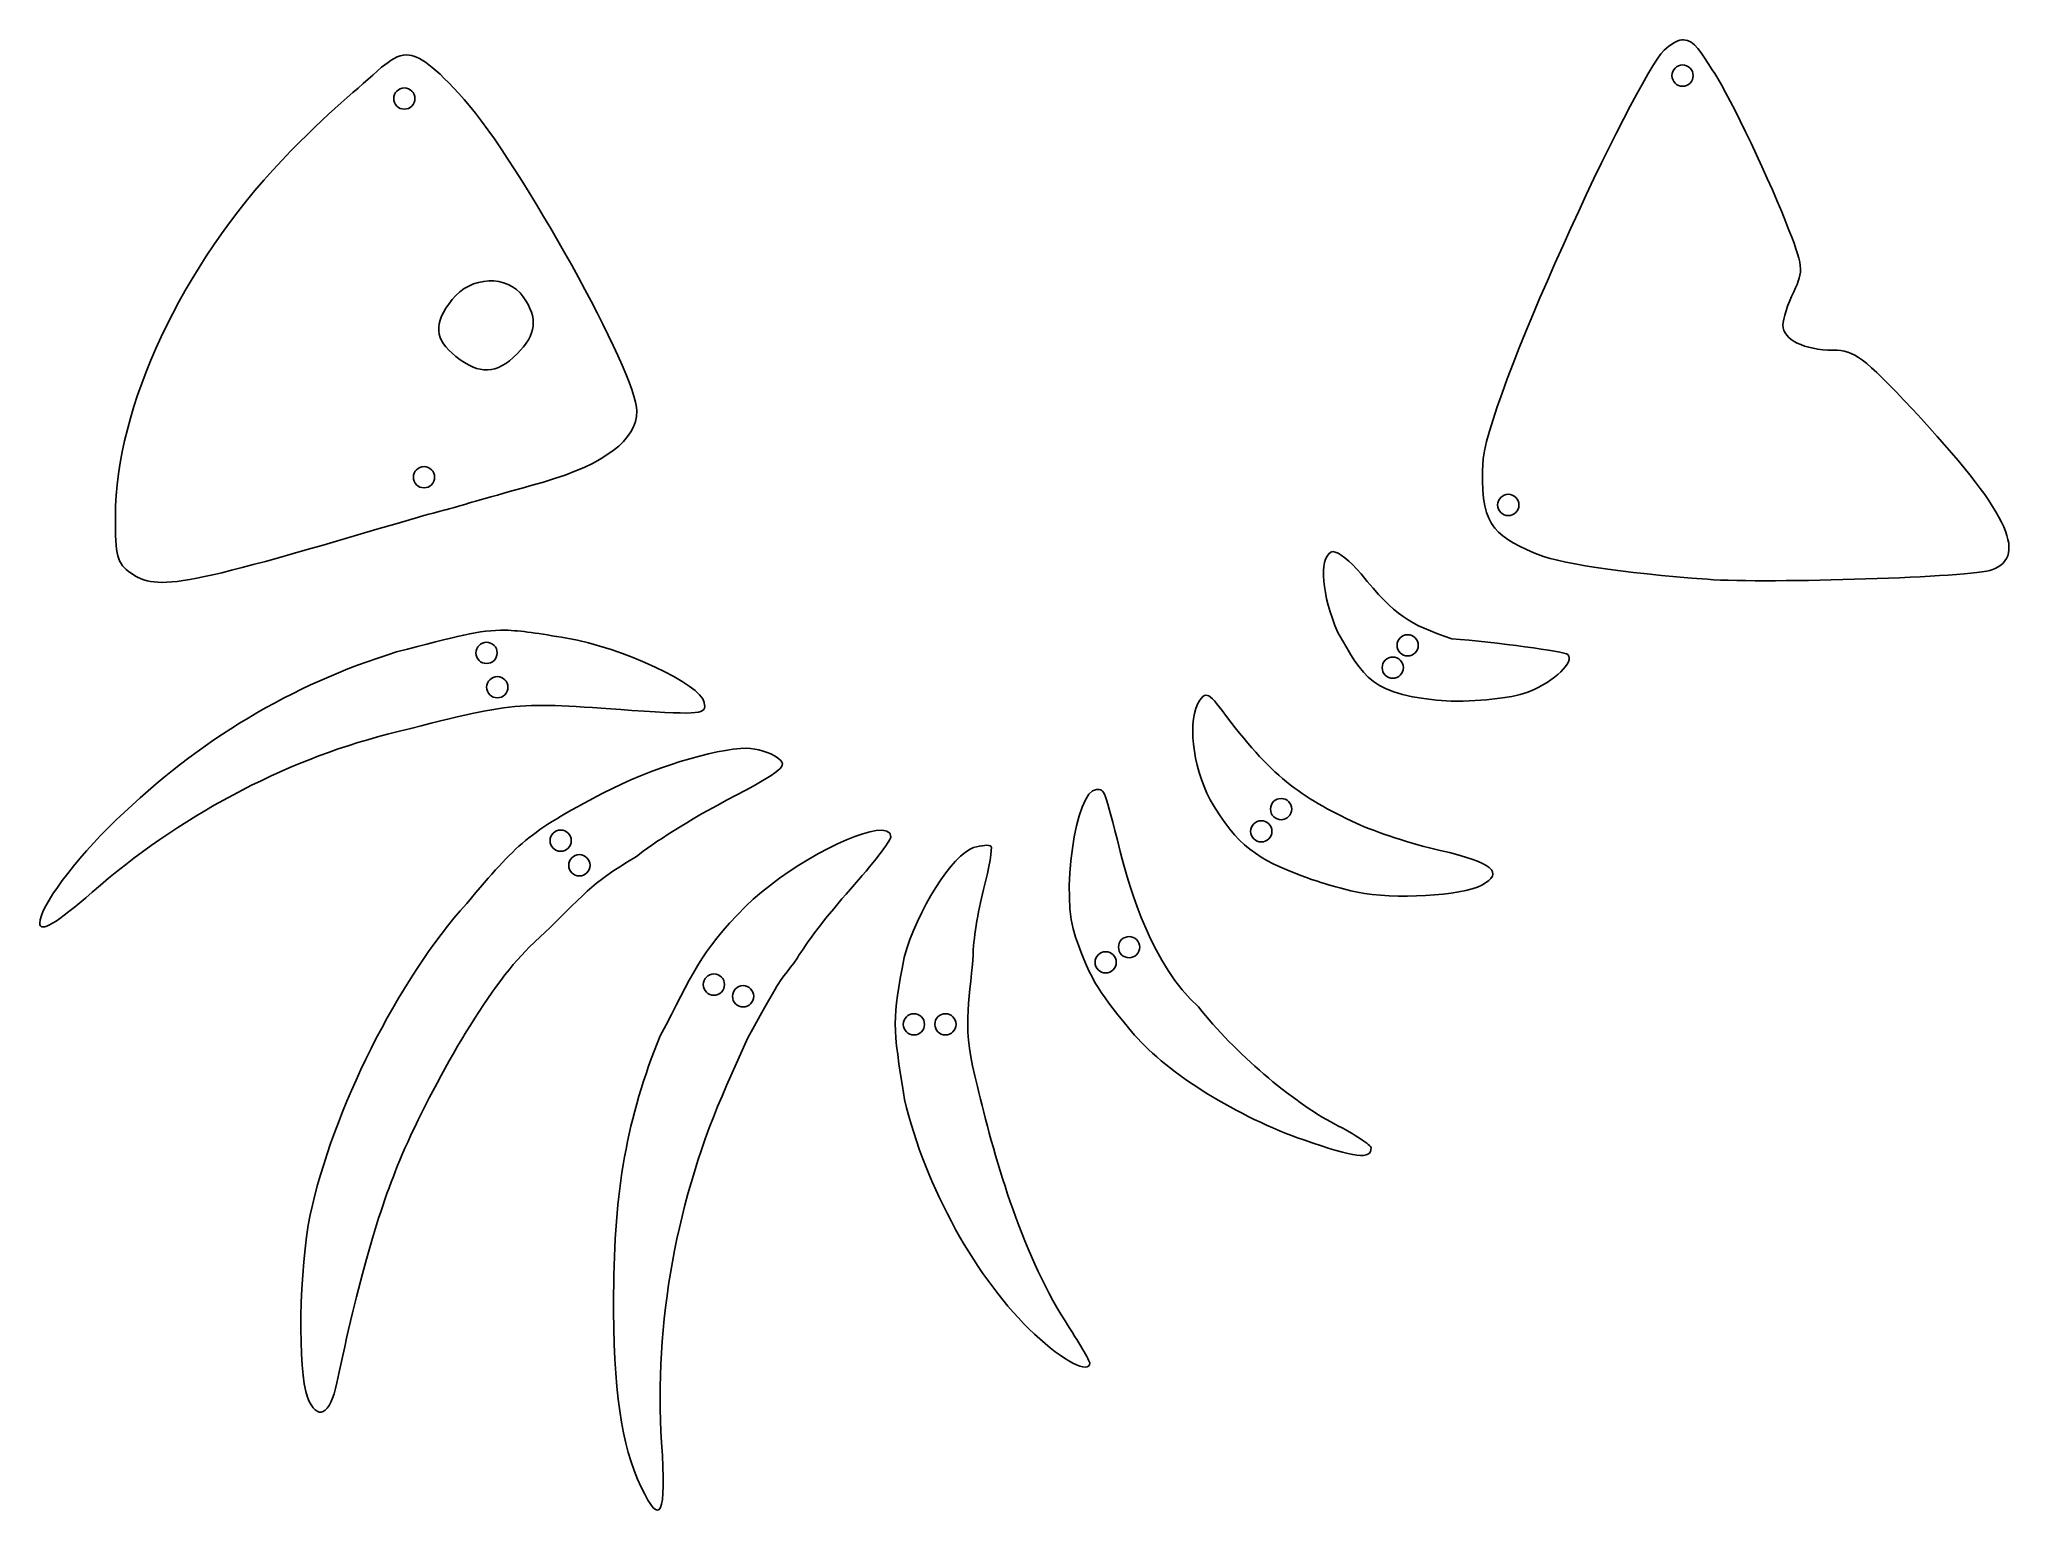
# Model space of a CAD drawing. Extents: x 45 to 166, y 130 to 221.
import ezdxf

# ---------------------------------------------------------------- set-up
doc = ezdxf.new("R2010")
doc.units = 0
doc.layers.add('Layer_1', color=7, linetype='CONTINUOUS')

msp = doc.modelspace()

# ---------------------------------------------------------------- linework, layer by layer
at = {"layer": 'Layer_1', "color": 7}
for points in [[(144.936797, 220.731462), (144.936797, 220.731462)], [(67.127797, 219.813137), (67.127797, 219.813137)], [(144.867895, 219.200737), (144.867895, 219.200737)], [(66.977316, 217.8012), (66.977316, 217.8012)], [(72.12236, 206.043227), (72.12236, 206.043227)], [(68.177864, 194.733944), (68.177864, 194.733944)], [(134.248181, 193.043919), (134.248181, 193.043919)], [(123.564526, 189.552519), (123.564526, 189.552519)], [(73.12888, 184.761907), (73.12888, 184.761907)], [(128.118667, 184.491262), (128.118667, 184.491262)], [(71.986761, 184.030446), (71.986761, 184.030446)], [(127.211918, 183.130863), (127.211918, 183.130863)], [(72.642157, 181.939135), (72.642157, 181.939135)], [(115.829323, 180.807488), (115.829323, 180.807488)], [(87.845225, 177.570202), (87.845225, 177.570202)], [(109.157412, 175.061071), (109.157412, 175.061071)], [(120.408268, 174.512612), (120.408268, 174.512612)], [(76.504521, 172.588319), (76.504521, 172.588319)], [(96.052821, 172.577846), (96.052821, 172.577846)], [(119.196697, 173.158826), (119.196697, 173.158826)], [(77.644986, 171.091768), (77.644986, 171.091768)], [(102.337777, 171.655662), (102.337777, 171.655662)], [(111.14289, 166.10272), (111.14289, 166.10272)], [(109.717448, 165.176128), (109.717448, 165.176128)], [(85.841005, 163.821791), (85.841005, 163.821791)], [(87.623086, 163.10907), (87.623086, 163.10907)], [(98.028927, 161.398648), (98.028927, 161.398648)], [(99.953219, 161.398648), (99.953219, 161.398648)], [(86.616015, 157.023654), (87.919639, 159.940132)]]:
    msp.add_lwpolyline(points, close=True, dxfattribs=at)
for points in [[(144.936797, 220.731462), (144.645527, 220.733438), (144.310303, 220.579187), (143.88673, 220.226547)], [(146.68029, 218.895364), (146.004181, 219.965156), (145.577585, 220.726856), (144.936797, 220.731462)], [(67.127797, 219.813137), (66.566184, 219.829167), (66.150778, 219.464127), (65.596522, 219.073407)], [(70.623055, 217.103913), (68.813513, 219.141473), (67.849877, 219.792515), (67.127797, 219.813137)], [(143.88673, 220.226547), (142.56442, 219.517105), (133.353576, 199.926983), (132.711944, 195.200822)], [(65.596522, 219.073407), (64.210356, 217.773517), (62.425089, 216.453515), (59.534256, 213.41022)], [(144.220215, 218.55306), (144.220194, 218.724841), (144.288425, 218.889593), (144.409894, 219.01106)], [(144.409893, 218.095057), (144.288424, 218.216525), (144.220194, 218.381278), (144.220215, 218.55306)], [(144.409894, 219.01106), (144.531362, 219.132528), (144.696114, 219.200758), (144.867895, 219.200737)], [(144.867895, 219.200737), (145.039676, 219.200758), (145.204428, 219.132527), (145.325895, 219.011059)], [(145.325895, 219.011059), (145.447363, 218.889592), (145.515593, 218.724841), (145.515573, 218.55306)], [(145.515573, 218.55306), (145.515594, 218.381278), (145.447364, 218.216526), (145.325896, 218.095058)], [(151.163875, 209.627782), (149.910244, 212.7921), (147.372962, 218.036666), (146.68029, 218.895364)], [(66.329639, 217.153522), (66.329618, 217.325303), (66.397849, 217.490055), (66.519317, 217.611522)], [(66.519317, 216.695522), (66.397849, 216.81699), (66.329618, 216.981741), (66.329639, 217.153522)], [(66.519317, 217.611522), (66.640784, 217.73299), (66.805535, 217.80122), (66.977316, 217.8012)], [(66.977316, 217.8012), (67.149098, 217.80122), (67.313849, 217.73299), (67.435316, 217.611522)], [(67.435316, 217.611522), (67.556784, 217.490055), (67.625015, 217.325303), (67.624994, 217.153522)], [(67.624994, 217.153522), (67.625015, 216.981741), (67.556784, 216.81699), (67.435316, 216.695522)], [(81.146306, 198.114546), (81.146306, 200.406052), (74.065915, 213.182712), (70.623055, 217.103913)], [(144.867895, 217.905379), (144.696113, 217.905358), (144.531361, 217.973589), (144.409893, 218.095057)], [(145.325896, 218.095058), (145.204429, 217.97359), (145.039677, 217.905359), (144.867895, 217.905379)], [(66.977316, 216.505845), (66.805535, 216.505824), (66.640784, 216.574055), (66.519317, 216.695522)], [(67.435316, 216.695522), (67.313849, 216.574055), (67.149098, 216.505824), (66.977316, 216.505845)], [(59.534256, 213.41022), (53.41495, 206.968182), (49.37999, 198.354644), (49.368194, 191.708322)], [(151.641229, 205.382321), (152.265578, 206.698041), (152.242579, 206.905015), (151.163875, 209.627782)], [(70.120346, 201.437823), (68.792959, 202.481943), (68.728661, 203.435352), (69.885529, 204.906071)], [(69.885529, 204.906071), (70.453103, 205.627626), (71.299084, 206.010492), (72.12236, 206.043227)], [(72.12236, 206.043227), (72.945636, 206.075961), (73.746165, 205.7581), (74.222491, 205.078049)], [(74.222491, 205.078049), (75.139931, 203.768219), (75.033324, 202.784438), (73.84656, 201.597676)], [(150.985282, 203.34558), (150.985282, 203.705241), (151.280261, 204.621642), (151.641229, 205.382321)], [(154.056653, 201.825878), (152.282748, 201.825878), (150.985282, 202.467801), (150.985282, 203.34558)], [(73.84656, 201.597676), (72.592542, 200.343656), (71.567376, 200.299587), (70.120346, 201.437823)], [(158.897424, 198.204947), (155.899056, 201.409671), (155.343053, 201.825878), (154.056653, 201.825878)], [(75.45611, 193.785853), (79.20482, 194.88874), (81.146306, 196.365742), (81.146306, 198.114546)], [(163.724418, 188.437411), (165.994283, 189.300416), (164.612376, 192.096674), (158.897424, 198.204947)], [(132.711944, 195.200822), (132.503999, 191.21785), (133.252726, 190.602778), (135.811977, 189.485271)], [(67.530184, 194.086267), (67.530163, 194.258048), (67.598394, 194.4228), (67.719863, 194.544268)], [(67.719862, 193.628264), (67.598393, 193.749732), (67.530163, 193.914485), (67.530184, 194.086267)], [(67.719863, 194.544268), (67.841331, 194.665735), (68.006083, 194.733966), (68.177864, 194.733944)], [(68.177864, 194.733944), (68.349645, 194.733965), (68.514397, 194.665734), (68.635864, 194.544267)], [(68.635864, 194.544267), (68.757332, 194.422799), (68.825562, 194.258048), (68.825542, 194.086267)], [(68.825542, 194.086267), (68.825563, 193.914485), (68.757333, 193.749733), (68.635865, 193.628265)], [(68.177864, 193.438587), (68.006082, 193.438565), (67.84133, 193.506796), (67.719862, 193.628264)], [(67.832803, 191.66092), (71.732673, 192.684774), (67.832808, 191.660894), (75.45611, 193.785853)], [(68.635865, 193.628265), (68.514398, 193.506797), (68.349646, 193.438566), (68.177864, 193.438587)], [(133.600503, 192.396238), (133.600482, 192.56802), (133.668712, 192.732772), (133.79018, 192.85424)], [(133.79018, 192.85424), (133.911647, 192.975708), (134.076399, 193.043939), (134.248181, 193.043919)], [(134.248181, 193.043919), (134.419962, 193.043939), (134.584714, 192.975708), (134.706182, 192.85424)], [(134.706182, 192.85424), (134.827649, 192.732772), (134.89588, 192.56802), (134.895858, 192.396238)], [(49.368194, 191.708322), (49.363904, 189.286756), (49.488499, 188.821471), (50.292581, 188.258268)], [(50.292581, 188.258268), (51.94438, 187.101304), (53.564909, 187.4156), (67.832803, 191.66092)], [(133.790181, 191.938238), (133.668713, 192.059706), (133.600483, 192.224457), (133.600503, 192.396238)], [(134.248181, 191.748561), (134.0764, 191.74854), (133.911648, 191.816771), (133.790181, 191.938238)], [(134.706181, 191.938238), (134.584713, 191.816771), (134.419962, 191.74854), (134.248181, 191.748561)], [(134.895858, 192.396238), (134.895879, 192.224457), (134.827648, 192.059706), (134.706181, 191.938238)], [(123.4394, 189.523306), (122.696094, 189.063916), (122.882533, 186.909994), (123.863283, 184.630169)], [(123.564526, 189.552519), (123.515577, 189.553648), (123.473546, 189.544419), (123.4394, 189.523306)], [(125.278255, 188.189366), (124.588922, 189.010435), (123.907172, 189.5448), (123.564526, 189.552519)], [(135.811977, 189.485271), (137.028276, 188.878499), (141.197536, 188.24007), (146.38484, 187.866352)], [(130.806944, 184.238805), (128.175568, 185.151035), (127.396452, 185.61546), (125.278255, 188.189366)], [(146.38484, 187.866352), (150.164377, 187.594061), (162.581788, 188.002984), (163.724418, 188.437411)], [(73.12888, 184.761907), (71.528206, 184.791481), (70.19934, 184.395357), (66.509336, 183.442851)], [(76.872183, 184.276838), (75.14739, 184.57294), (74.089283, 184.744164), (73.12888, 184.761907)], [(85.256167, 180.354942), (85.040749, 181.473519), (80.274527, 183.702956), (76.872183, 184.276838)], [(123.863283, 184.630169), (125.43405, 181.947178), (125.78198, 180.752006), (130.763397, 180.43156)], [(127.470989, 183.843584), (127.470969, 184.015365), (127.539199, 184.180117), (127.660667, 184.301584)], [(127.660667, 184.301584), (127.782134, 184.423052), (127.946886, 184.491282), (128.118667, 184.491262)], [(128.118667, 184.491262), (128.290448, 184.491282), (128.455199, 184.423052), (128.576667, 184.301584)], [(128.576667, 184.301584), (128.698134, 184.180117), (128.766365, 184.015365), (128.766344, 183.843584)], [(66.509336, 183.442851), (60.029615, 181.421166), (54.545111, 178.135722), (49.426622, 173.209538)], [(71.339634, 183.382766), (71.339589, 183.740273), (71.629255, 184.030185), (71.986761, 184.030446)], [(71.986761, 182.735642), (71.629472, 182.735902), (71.339896, 183.025477), (71.339634, 183.382766)], [(71.986761, 184.030446), (72.158542, 184.030467), (72.323294, 183.962236), (72.444762, 183.840768)], [(72.634438, 183.382766), (72.634176, 183.025262), (72.344265, 182.735599), (71.986761, 182.735642)], [(72.444762, 183.840768), (72.566229, 183.7193), (72.63446, 183.554548), (72.634438, 183.382766)], [(126.753917, 182.941184), (126.875385, 183.062653), (127.040136, 183.130884), (127.211918, 183.130863)], [(127.211918, 183.130863), (127.569424, 183.130602), (127.85909, 182.840689), (127.859045, 182.483183)], [(127.660667, 183.385584), (127.539199, 183.507052), (127.470969, 183.671803), (127.470989, 183.843584)], [(128.118667, 183.195907), (127.946886, 183.195886), (127.782134, 183.264117), (127.660667, 183.385584)], [(128.576667, 183.385584), (128.455199, 183.264117), (128.290448, 183.195886), (128.118667, 183.195907)], [(128.766344, 183.843584), (128.766365, 183.671803), (128.698134, 183.507052), (128.576667, 183.385584)], [(137.887304, 183.28024), (137.693044, 183.474497), (133.450384, 184.048763), (130.806944, 184.238805)], [(135.550701, 181.027424), (137.064039, 181.659994), (138.308165, 182.859374), (137.887304, 183.28024)], [(72.184155, 181.749458), (72.305624, 181.870926), (72.470376, 181.939156), (72.642157, 181.939135)], [(72.642157, 181.939135), (72.813938, 181.939155), (72.978689, 181.870925), (73.100157, 181.749457)], [(126.56424, 182.483183), (126.564219, 182.654964), (126.632449, 182.819716), (126.753917, 182.941184)], [(126.753918, 182.025183), (126.63245, 182.14665), (126.56422, 182.311402), (126.56424, 182.483183)], [(127.211918, 181.835505), (127.040137, 181.835485), (126.875385, 181.903715), (126.753918, 182.025183)], [(127.859045, 182.483183), (127.859088, 182.125677), (127.569423, 181.835766), (127.211918, 181.835505)], [(71.994477, 181.291457), (71.994456, 181.463239), (72.062687, 181.62799), (72.184155, 181.749458)], [(72.184155, 180.833456), (72.062687, 180.954924), (71.994456, 181.119676), (71.994477, 181.291457)], [(72.642157, 180.64378), (72.470376, 180.643758), (72.305624, 180.711989), (72.184155, 180.833456)], [(73.100157, 180.833457), (72.978689, 180.71199), (72.813938, 180.643759), (72.642157, 180.64378)], [(73.100157, 181.749457), (73.221625, 181.627989), (73.289855, 181.463238), (73.289835, 181.291457)], [(73.289835, 181.291457), (73.289855, 181.119676), (73.221625, 180.954925), (73.100157, 180.833457)], [(115.829323, 180.807488), (115.69796, 180.80334), (115.584619, 180.69467), (115.452841, 180.497707)], [(116.805524, 179.878142), (116.317245, 180.530772), (116.048257, 180.814406), (115.829323, 180.807488)], [(130.763397, 180.43156), (132.726856, 180.43156), (134.718783, 180.679684), (135.550701, 181.027424)], [(65.943788, 178.42238), (74.045151, 180.474841), (73.570471, 180.390666), (80.833214, 179.882)], [(80.833214, 179.882), (85.130778, 179.603463), (85.395418, 179.631872), (85.256167, 180.354942)], [(115.452841, 180.497707), (114.682033, 179.345594), (114.977632, 176.520761), (116.087291, 174.433787)], [(124.988868, 173.00173), (121.563122, 174.616456), (119.787142, 175.842387), (116.805524, 179.878142)], [(47.963698, 168.808636), (53.206594, 173.396575), (59.545974, 176.786095), (65.943788, 178.42238)], [(87.845225, 177.570202), (85.904205, 177.570202), (81.877524, 176.315766), (79.122242, 174.852712)], [(86.618219, 174.406779), (90.131288, 176.259071), (90.407552, 176.491653), (89.704474, 177.005757)], [(89.704474, 177.005757), (89.279809, 177.316281), (88.442964, 177.570202), (87.845225, 177.570202)], [(79.122242, 174.852712), (74.401849, 172.378346), (73.935576, 171.829712), (70.777947, 168.124027)], [(109.157412, 175.061071), (107.874723, 175.061071), (106.938101, 168.455875), (107.88245, 166.069646)], [(110.604904, 171.289104), (109.628576, 175.135214), (109.657334, 175.061071), (109.157412, 175.061071)], [(81.127563, 170.975462), (82.025391, 171.743964), (84.496261, 173.287965), (86.618219, 174.406779)], [(116.087291, 174.433787), (117.70038, 171.608184), (119.061653, 170.765254), (121.669999, 169.801375)], [(119.950266, 173.407484), (119.828798, 173.528952), (119.760567, 173.693703), (119.760588, 173.865485)], [(119.760588, 173.865485), (119.760849, 174.222991), (120.050762, 174.512657), (120.408268, 174.512612)], [(120.408268, 173.217807), (120.236487, 173.217786), (120.071735, 173.286016), (119.950266, 173.407484)], [(120.408268, 174.512612), (120.765774, 174.512655), (121.055685, 174.22299), (121.055946, 173.865485)], [(120.866268, 173.407485), (120.744801, 173.286017), (120.580049, 173.217787), (120.408268, 173.217807)], [(121.055946, 173.865485), (121.055966, 173.693704), (120.987736, 173.528953), (120.866268, 173.407485)], [(49.426622, 173.209538), (46.866003, 170.745123), (44.76334, 167.910173), (44.76334, 166.922928)], [(75.856843, 171.940642), (75.856823, 172.112423), (75.925053, 172.277174), (76.046521, 172.398642)], [(76.046521, 172.398642), (76.167988, 172.520109), (76.33274, 172.58834), (76.504521, 172.588319)], [(76.504521, 172.588319), (76.676302, 172.588341), (76.841054, 172.52011), (76.962522, 172.398643)], [(76.962522, 172.398643), (77.083991, 172.277175), (77.152222, 172.112423), (77.152201, 171.940642)], [(96.052821, 172.577846), (94.500787, 172.608459), (90.140705, 170.29438), (87.777424, 167.931099)], [(94.15664, 168.981166), (95.511174, 170.507088), (96.619469, 171.934947), (96.619469, 172.153962)], [(96.619469, 172.153962), (96.619469, 172.438908), (96.41098, 172.570782), (96.052821, 172.577846)], [(118.549019, 172.511148), (118.548999, 172.682929), (118.617229, 172.847681), (118.738697, 172.969148)], [(118.738697, 172.053149), (118.617229, 172.174616), (118.548999, 172.339367), (118.549019, 172.511148)], [(118.738697, 172.969148), (118.860164, 173.090616), (119.024916, 173.158846), (119.196697, 173.158826)], [(119.196697, 173.158826), (119.368478, 173.158846), (119.533229, 173.090616), (119.654697, 172.969148)], [(119.654697, 172.969148), (119.776164, 172.847681), (119.844395, 172.682929), (119.844374, 172.511148)], [(119.844374, 172.511148), (119.844395, 172.339367), (119.776164, 172.174616), (119.654697, 172.053149)], [(130.095323, 171.346982), (128.416784, 171.728047), (126.118976, 172.472413), (124.988868, 173.00173)], [(74.587947, 165.447324), (78.41129, 169.044342), (78.006078, 169.097657), (81.127563, 170.975462)], [(76.504521, 171.293515), (76.147015, 171.293472), (75.857104, 171.583137), (75.856843, 171.940642)], [(77.152201, 171.940642), (77.15194, 171.583136), (76.862027, 171.29347), (76.504521, 171.293515)], [(77.186986, 170.902091), (77.308454, 171.023558), (77.473205, 171.091789), (77.644986, 171.091768)], [(77.644986, 171.091768), (77.816767, 171.091789), (77.981519, 171.023558), (78.102986, 170.902091)], [(101.670256, 171.516755), (100.380298, 171.107341), (98.21639, 167.688109), (97.435269, 164.825554)], [(102.337777, 171.655662), (102.146597, 171.63983), (101.908681, 171.59243), (101.670256, 171.516755)], [(102.27549, 168.969039), (102.626106, 170.315141), (102.828556, 171.501129), (102.725282, 171.604399)], [(102.725282, 171.604399), (102.673644, 171.656038), (102.528957, 171.671503), (102.337777, 171.655662)], [(115.369608, 161.81592), (112.560114, 164.362919), (111.199241, 168.891584), (110.604904, 171.289104)], [(119.196697, 171.863471), (119.024916, 171.86345), (118.860164, 171.931681), (118.738697, 172.053149)], [(119.654697, 172.053149), (119.533229, 171.931681), (119.368478, 171.86345), (119.196697, 171.863471)], [(132.629261, 169.230315), (134.046454, 169.988773), (133.288143, 170.622148), (130.095323, 171.346982)], [(76.997309, 170.444091), (76.997288, 170.615872), (77.065519, 170.780623), (77.186986, 170.902091)], [(77.186986, 169.986091), (77.065519, 170.107558), (76.997288, 170.27231), (76.997309, 170.444091)], [(77.644986, 169.796413), (77.473205, 169.796393), (77.308454, 169.864623), (77.186986, 169.986091)], [(78.102986, 169.986091), (77.981519, 169.864623), (77.816767, 169.796393), (77.644986, 169.796413)], [(78.102986, 170.902091), (78.224454, 170.780623), (78.292684, 170.615872), (78.292664, 170.444091)], [(78.292664, 170.444091), (78.292684, 170.27231), (78.224454, 170.107558), (78.102986, 169.986091)], [(121.669999, 169.801375), (122.499574, 169.469445), (124.024751, 169.02116), (125.05887, 168.805328)], [(44.76334, 166.922928), (44.76334, 166.298435), (45.779399, 166.897218), (47.963698, 168.808636)], [(90.936439, 164.800199), (91.353061, 165.573816), (92.802106, 167.455242), (94.15664, 168.981166)], [(101.637733, 164.947373), (101.637733, 165.813174), (101.924874, 167.622938), (102.27549, 168.969039)], [(125.05887, 168.805328), (127.252798, 168.347431), (131.41647, 168.581246), (132.629261, 169.230315)], [(70.777947, 168.124027), (66.591931, 163.463852), (62.596539, 155.506478), (61.247435, 149.142928)], [(87.777424, 167.931099), (84.856472, 165.033682), (84.610837, 163.829993), (82.559621, 160.043762)], [(110.68489, 165.913042), (110.806358, 166.03451), (110.971109, 166.102741), (111.14289, 166.10272)], [(111.14289, 166.10272), (111.314671, 166.102741), (111.479422, 166.03451), (111.60089, 165.913042)], [(66.835102, 152.784809), (68.724264, 157.166763), (72.101606, 163.03845), (74.587947, 165.447324)], [(101.901213, 156.965776), (100.922574, 160.574757), (101.403418, 161.874503), (101.637733, 164.947373)], [(107.88245, 166.069646), (108.820433, 163.353514), (109.401006, 162.571121), (111.479683, 160.10274)], [(109.069767, 164.528448), (109.069746, 164.70023), (109.137977, 164.864982), (109.259445, 164.98645)], [(109.259445, 164.98645), (109.380913, 165.107919), (109.545666, 165.176149), (109.717448, 165.176128)], [(109.717448, 165.176128), (109.889229, 165.176149), (110.053981, 165.107918), (110.175449, 164.986449)], [(110.175449, 164.986449), (110.296916, 164.864981), (110.365147, 164.700229), (110.365125, 164.528448)], [(110.495213, 165.455043), (110.495192, 165.626824), (110.563423, 165.791575), (110.68489, 165.913042)], [(110.68489, 164.997043), (110.563423, 165.11851), (110.495192, 165.283261), (110.495213, 165.455043)], [(111.14289, 164.807365), (110.971109, 164.807344), (110.806358, 164.875575), (110.68489, 164.997043)], [(111.60089, 164.997043), (111.479422, 164.875575), (111.314671, 164.807344), (111.14289, 164.807365)], [(111.60089, 165.913042), (111.722358, 165.791575), (111.790588, 165.626824), (111.790567, 165.455043)], [(111.790567, 165.455043), (111.790588, 165.283261), (111.722358, 165.11851), (111.60089, 164.997043)], [(85.19388, 163.174664), (85.194141, 163.531954), (85.483715, 163.821529), (85.841005, 163.821791)], [(85.841005, 163.821791), (86.198511, 163.821836), (86.488424, 163.532171), (86.488685, 163.174664)], [(87.919639, 159.940132), (90.269808, 164.173587), (89.586796, 162.945212), (90.936439, 164.800199)], [(97.435269, 164.825554), (96.708711, 161.034398), (96.713071, 160.742671), (97.463932, 156.169821)], [(109.259446, 164.070447), (109.137978, 164.191914), (109.069747, 164.356666), (109.069767, 164.528448)], [(109.717448, 163.88077), (109.545666, 163.880749), (109.380914, 163.948979), (109.259446, 164.070447)], [(110.175448, 164.070448), (110.05398, 163.94898), (109.889229, 163.88075), (109.717448, 163.88077)], [(110.365125, 164.528448), (110.365146, 164.356667), (110.296915, 164.191915), (110.175448, 164.070448)], [(85.841005, 162.526987), (85.4835, 162.527249), (85.193837, 162.81716), (85.19388, 163.174664)], [(86.299006, 162.716664), (86.177538, 162.595196), (86.012786, 162.526966), (85.841005, 162.526987)], [(86.488685, 163.174664), (86.488706, 163.002883), (86.420475, 162.838131), (86.299006, 162.716664)], [(87.165086, 162.003943), (87.043618, 162.125411), (86.975387, 162.290162), (86.975408, 162.461943)], [(86.975408, 162.461943), (86.975669, 162.819448), (87.26558, 163.109113), (87.623086, 163.10907)], [(87.623086, 163.10907), (87.980591, 163.109113), (88.270502, 162.819448), (88.270763, 162.461943)], [(88.270763, 162.461943), (88.270784, 162.290162), (88.202553, 162.125411), (88.081085, 162.003943)], [(87.623086, 161.814266), (87.451304, 161.814245), (87.286553, 161.882476), (87.165086, 162.003943)], [(88.081085, 162.003943), (87.959618, 161.882476), (87.794867, 161.814245), (87.623086, 161.814266)], [(97.570927, 161.208971), (97.692394, 161.330438), (97.857145, 161.398669), (98.028927, 161.398648)], [(98.028927, 161.398648), (98.200708, 161.398669), (98.365459, 161.330438), (98.486926, 161.208971)], [(99.495219, 161.208971), (99.616687, 161.330438), (99.781438, 161.398669), (99.953219, 161.398648)], [(99.953219, 161.398648), (100.125, 161.398669), (100.289752, 161.330438), (100.411219, 161.208971)], [(123.688548, 154.674924), (121.013564, 156.07252), (117.578804, 159.021076), (115.369608, 161.81592)], [(82.559621, 160.043762), (80.553498, 155.077102), (79.749565, 150.609502), (79.730233, 144.323654)], [(97.381249, 160.750971), (97.381228, 160.922752), (97.449459, 161.087503), (97.570927, 161.208971)], [(98.028927, 160.103844), (97.671421, 160.103801), (97.38151, 160.393466), (97.381249, 160.750971)], [(98.676604, 160.750971), (98.676343, 160.393466), (98.386432, 160.103801), (98.028927, 160.103844)], [(98.486926, 161.208971), (98.608394, 161.087503), (98.676625, 160.922752), (98.676604, 160.750971)], [(99.305542, 160.750971), (99.305521, 160.922752), (99.373752, 161.087503), (99.495219, 161.208971)], [(99.953219, 160.103844), (99.595714, 160.103801), (99.305803, 160.393466), (99.305542, 160.750971)], [(100.600897, 160.750971), (100.600636, 160.393466), (100.310725, 160.103801), (99.953219, 160.103844)], [(100.411219, 161.208971), (100.532687, 161.087503), (100.600917, 160.922752), (100.600897, 160.750971)], [(111.479683, 160.10274), (113.478858, 157.767157), (117.792906, 155.089923), (121.783548, 153.708093)], [(82.654431, 135.276557), (82.162743, 142.415524), (83.591868, 150.26028), (86.616015, 157.023654)], [(107.23753, 142.694261), (104.537002, 146.915862), (102.824207, 153.031835), (101.901213, 156.965776)], [(97.463932, 156.169821), (98.718937, 150.845612), (101.86256, 145.165367), (105.369462, 141.885076)], [(125.892309, 153.235151), (125.891744, 153.394081), (124.899953, 154.042001), (123.688548, 154.674924)], [(62.874621, 138.918988), (64.118462, 144.953622), (65.413876, 149.488241), (66.835102, 152.784809)], [(121.783548, 153.708093), (124.959231, 152.608456), (125.894849, 152.50089), (125.892309, 153.235151)], [(61.247435, 149.142928), (60.569673, 145.946019), (60.471925, 139.631057), (61.075454, 138.043656)], [(79.730233, 144.323654), (79.712086, 138.429739), (80.180575, 135.148477), (81.410889, 132.555757)], [(105.369462, 141.885076), (107.14029, 140.228666), (108.747309, 139.395151), (108.747309, 140.133314)], [(108.747309, 140.133314), (108.747309, 140.243852), (108.067737, 141.396439), (107.23753, 142.694261)], [(61.075454, 138.043656), (61.648484, 136.536479), (62.465537, 136.934266), (62.874621, 138.918988)], [(81.410889, 132.555757), (82.596857, 130.05653), (82.959369, 130.849058), (82.654431, 135.276557)]]:
    msp.add_open_spline(points, degree=3, dxfattribs=at)

doc.saveas('drawing.dxf')
